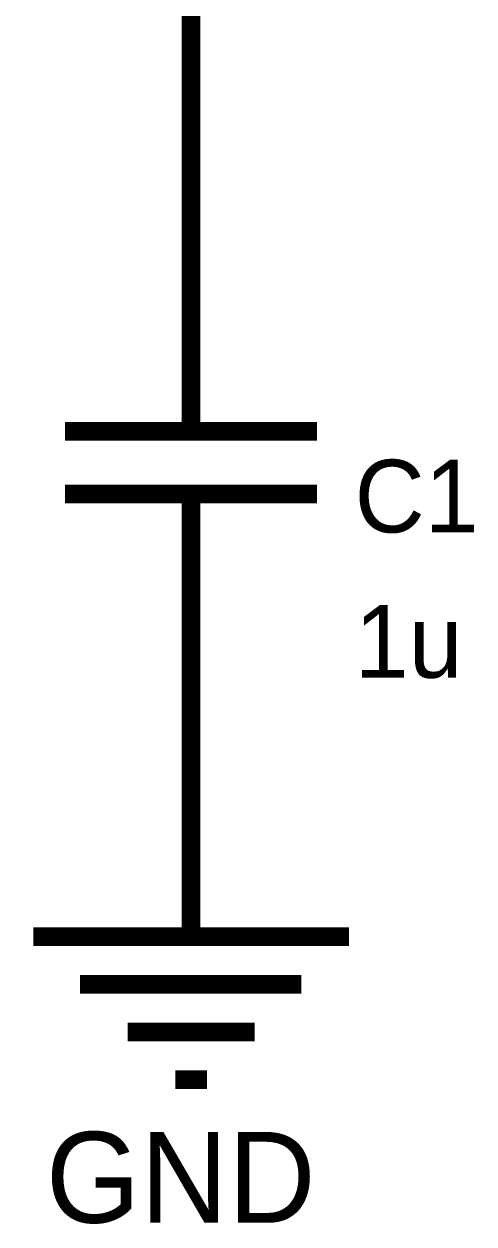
# Model space of a CAD drawing. Header units: millimetres. Extents: x 0 to 282, y 0 to 206.
# Drawn here: x 25.62 to 32.85, y 98.31 to 117.59 of the extents above; entities that cross this region are included whole.
import ezdxf

# ---------------------------------------------------------------- set-up
doc = ezdxf.new("R2010")
doc.units = ezdxf.units.MM
doc.layers.add('Sheet', color=255, linetype='Continuous')

msp = doc.modelspace()

# ---------------------------------------------------------------- linework, layer by layer
at = {"layer": 'Sheet', "const_width": 0.3}
for points in [[(28.304, 115.622), (28.304, 120.71)], [(28.304, 113.087), (28.304, 115.622)], [(28.304, 113.087), (28.304, 111.045)], [(26.28, 111.045), (30.329, 111.045)], [(30.329, 110.041), (26.28, 110.041)], [(28.304, 110.041), (28.304, 107.999)], [(28.304, 107.999), (28.304, 105.464)], [(28.304, 105.464), (28.304, 102.929)], [(25.769, 102.929), (30.839, 102.929)], [(26.517, 102.163), (30.073, 102.163)], [(27.283, 101.397), (29.326, 101.397)], [(28.049, 100.631), (28.56, 100.631)]]:
    msp.add_lwpolyline(points, dxfattribs=at)

# ---------------------------------------------------------------- texts
at = {"layer": 'Sheet'}
for s, height, p in [('C1', 1.1672, (30.931, 109.421)), ('1u', 1.1672, (30.931, 107.087)), ('GND', 1.459, (25.97, 98.333))]:
    msp.add_text(s, height=height, dxfattribs=at).set_placement(p)

doc.saveas('drawing.dxf')
